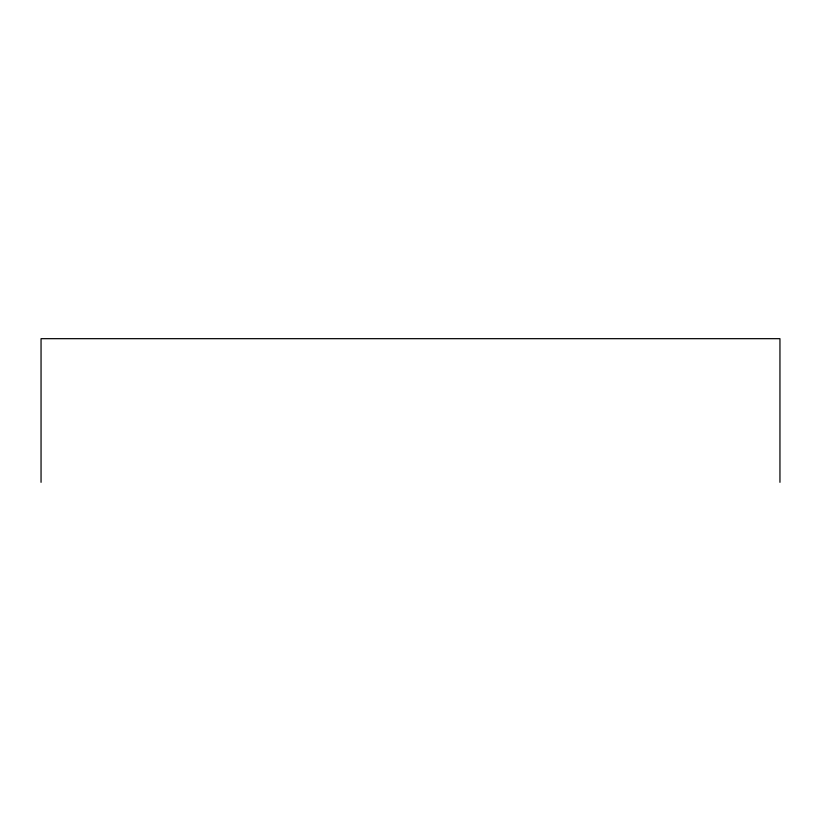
<?xml version="1.0" encoding="UTF-8"?>
<svg xmlns="http://www.w3.org/2000/svg" width="821" height="821" viewBox="0 0 821 821"><rect width="100%" height="100%" fill="white"/><g stroke="black" fill="none" stroke-linecap="round" stroke-linejoin="round"><path stroke-width="1.23" d="M779.95 482.327L779.95 338.673L41.05 338.673L41.05 482.327"/></g></svg>
